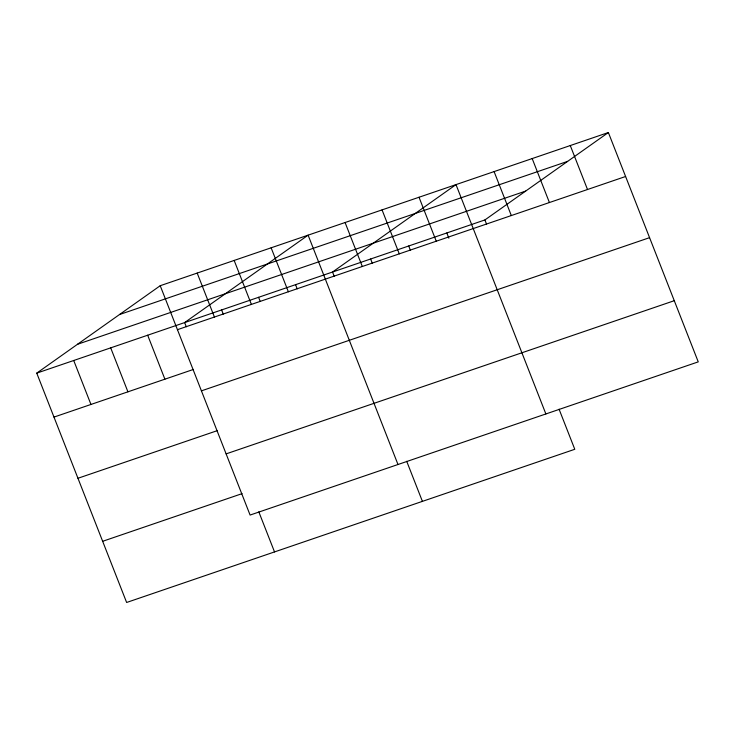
<?xml version="1.0" encoding="UTF-8"?>
<svg xmlns="http://www.w3.org/2000/svg" width="735" height="735" viewBox="0 0 735 735"><rect width="100%" height="100%" fill="white"/><g stroke="black" fill="none" stroke-linecap="round" stroke-linejoin="round"><path stroke-width="1.1" d="M559.078 409.202L574.779 449.287L126.631 602.47L36.75 373.132L160.221 285.713L608.369 132.53L698.25 361.868L250.093 515.06L160.221 285.713M36.75 373.132L484.907 219.94L608.369 132.53M119.474 314.562L567.631 161.369M77.497 344.283L525.654 191.091M177.447 329.684L625.604 176.492M53.977 417.094L193.424 369.439M201.418 390.855L649.575 237.662M77.956 478.274L217.395 430.609M226.123 453.881L674.28 300.698M102.652 541.3L242.091 493.635M570.277 145.548L587.513 189.511M532.186 158.567L549.413 202.538M494.095 171.586L511.321 215.557M484.907 219.94L486.542 224.129M545.875 413.952L456.003 184.614L332.532 272.023L334.177 276.213M446.816 232.958L448.864 238.195M419.023 197.246L436.259 241.218M408.715 245.986L410.36 250.176M382.053 209.888L399.28 253.851M370.624 259.005L372.268 263.194M345.082 222.521L362.309 266.493M406.703 461.286L422.414 501.371M397.984 464.502L308.112 235.163L184.641 322.582L186.286 326.763M295.562 284.665L297.197 288.855M271.132 247.805L288.368 291.767M258.582 297.298L260.227 301.488M234.162 260.438L251.388 304.409M221.612 309.94L223.256 314.13M197.191 273.08L214.418 317.042M258.812 511.845L274.522 551.921M147.671 335.215L164.897 379.187M110.691 347.857L127.927 391.819M73.72 360.49L90.956 404.461"/></g></svg>
